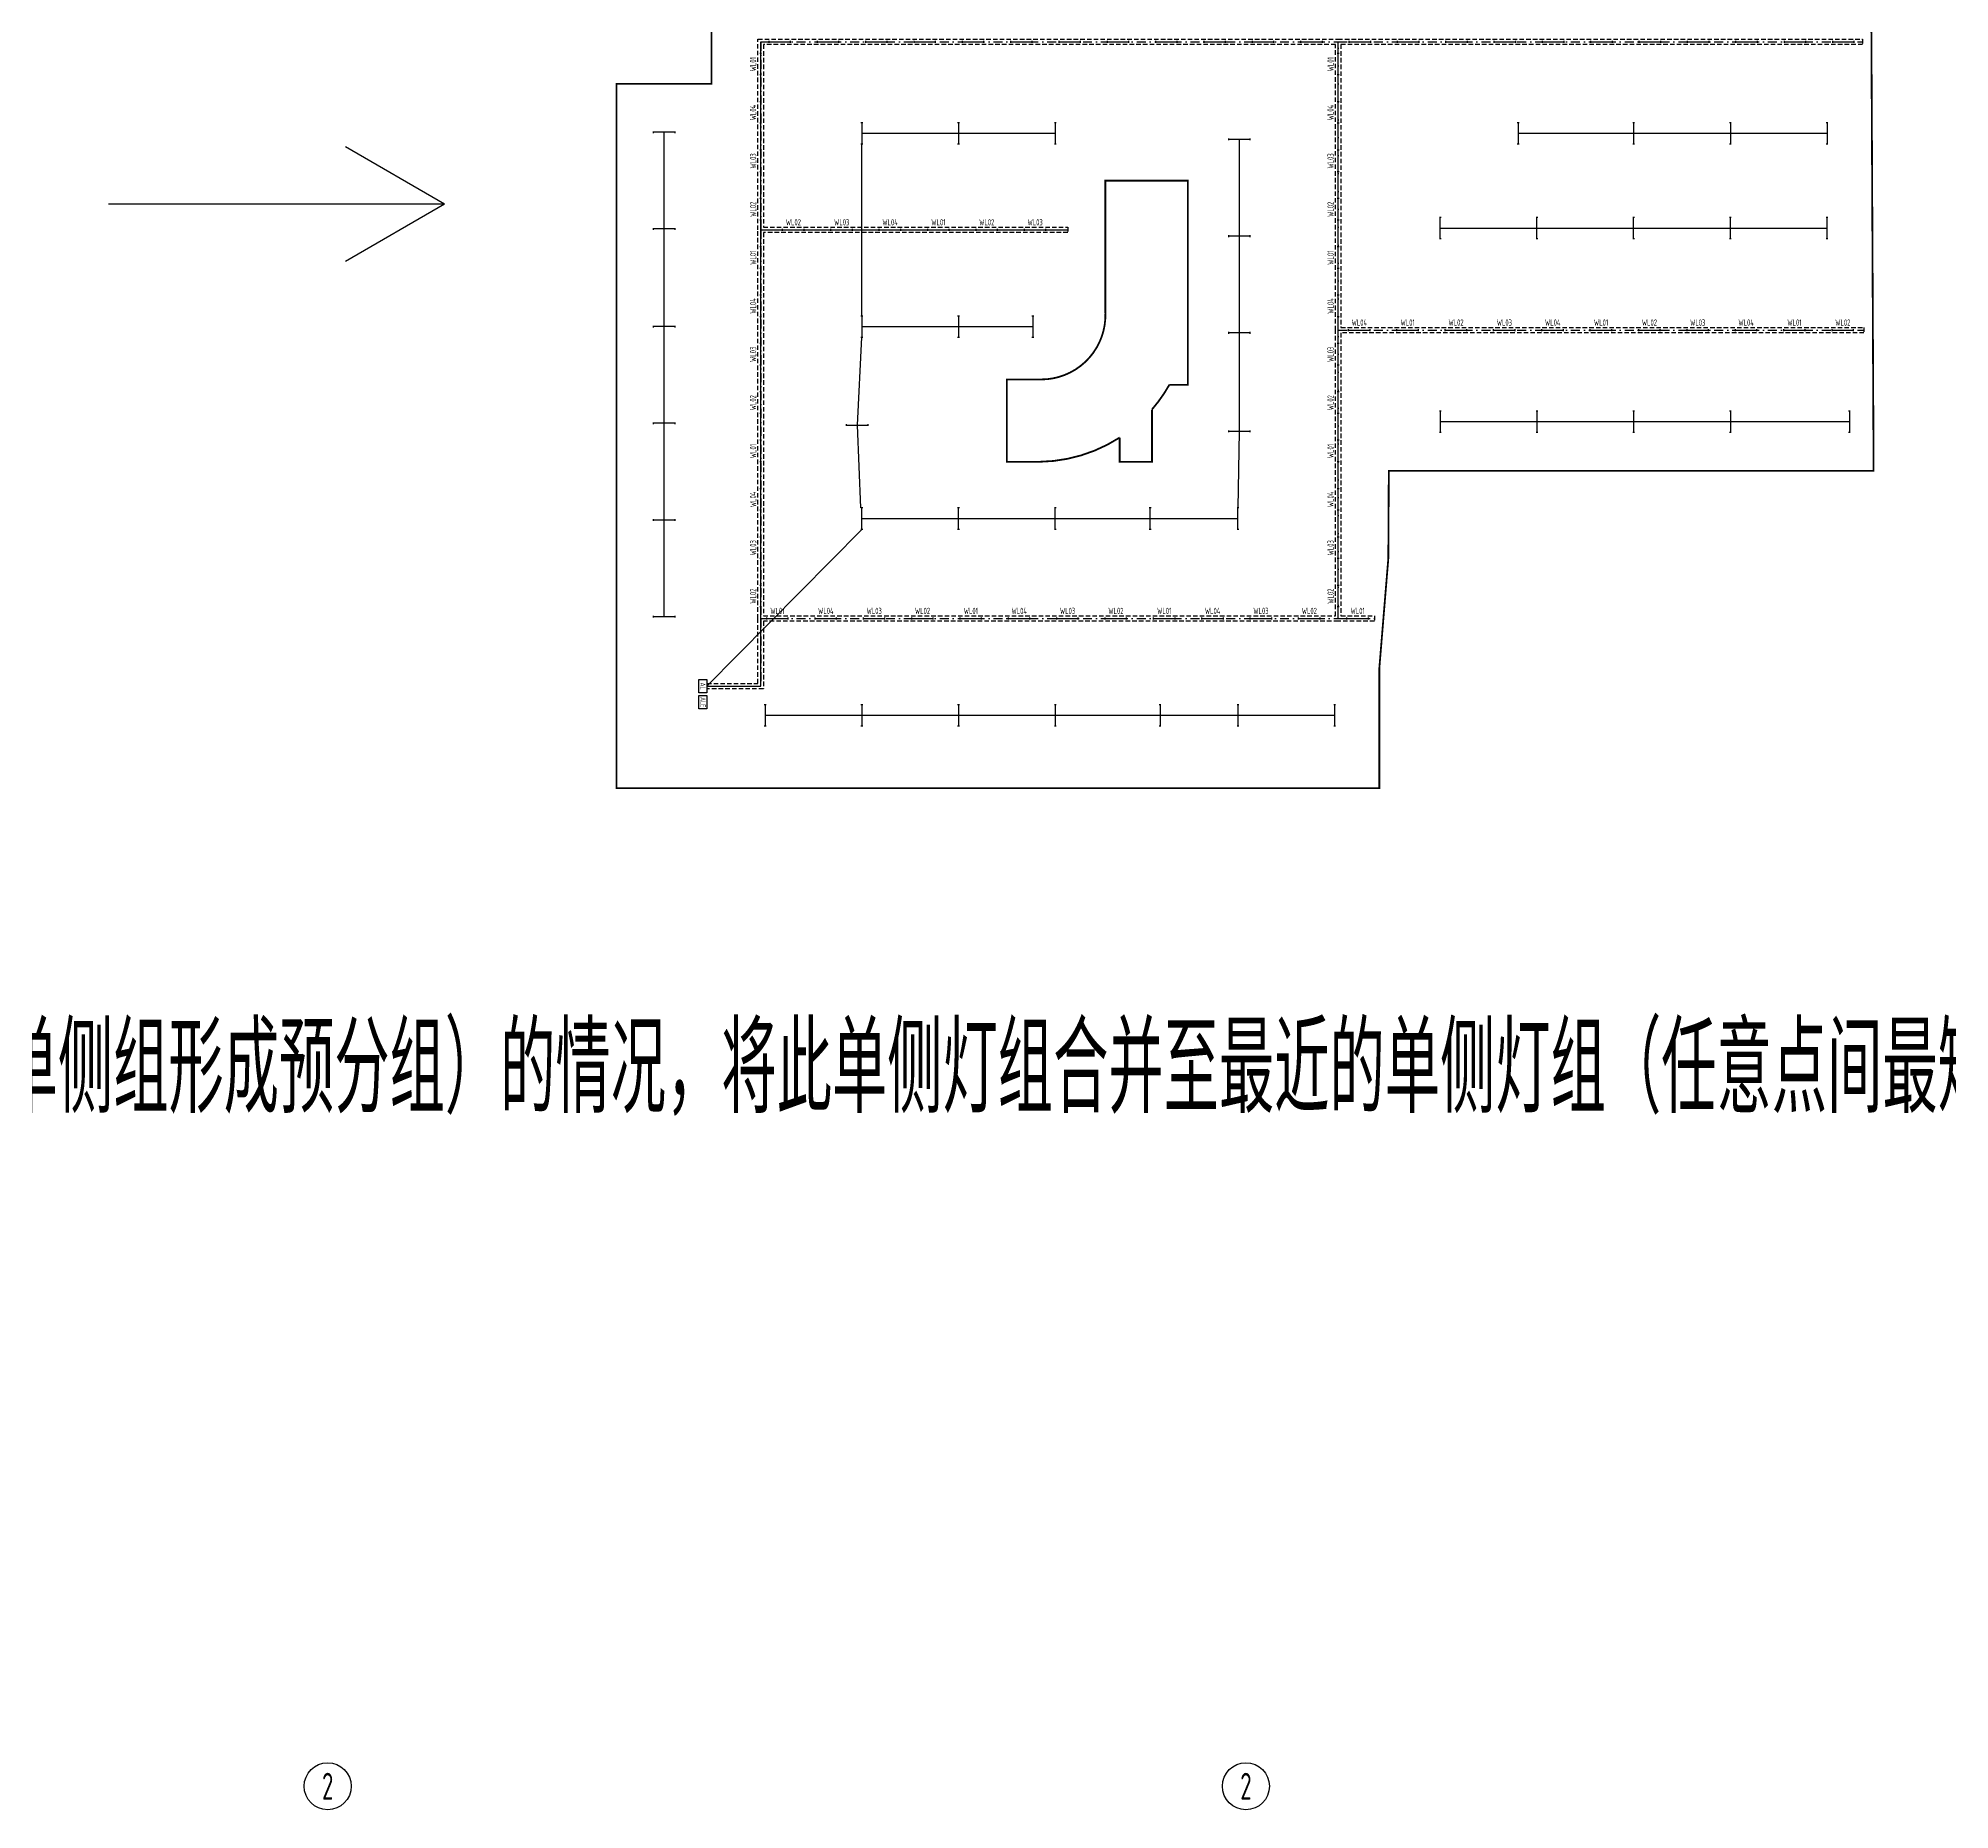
# Model space of a CAD drawing. Header units: millimetres. Extents: x -691095 to 2797013, y -349436 to 2050109.
# Drawn here: x 1241813 to 1348561, y 1518318 to 1617230 of the extents above; entities that cross this region are included whole.
import ezdxf
from ezdxf.enums import TextEntityAlignment as Align

# ---------------------------------------------------------------- set-up
doc = ezdxf.new("R2010")
doc.units = ezdxf.units.MM
doc.header["$LTSCALE"] = 1000
doc.linetypes.add('DASHDOT', pattern=[1, 0.5, -0.25, 0, -0.25])
doc.linetypes.add('HIDDEN', pattern=[0.375, 0.25, -0.125])
for name, color, linetype, plot in [('E-LANE-CENTER', 6, 'Continuous', False), ('E-LITE-CENTER', 5, 'DASHDOT', False), ('E-LITE-CENTER-JOIN', 1, 'Continuous', False), ('注释', 3, 'Continuous', False)]:
    doc.layers.add(name, color=color, linetype=linetype, plot=plot)
for name, color, linetype in [('E-LITE-LITE', 3, 'Continuous'), ('E-LITE-WIRE', 4, 'Continuous'), ('E-POWR-EQPM', 3, 'Continuous'), ('E-UNIV-EL', 140, 'Continuous'), ('E-UNIV-EL2', 40, 'HIDDEN'), ('E-UNIV-NOTE', 6, 'Continuous'), ('防火分区', 2, 'Continuous')]:
    doc.layers.add(name, color=color, linetype=linetype)
doc.styles.add('TH-STYLE3', font='tssdeng.shx', dxfattribs={"width": 0.65, "bigfont": 'tssdchn.shx'})

# ---------------------------------------------------------------- blocks, each defined once
blk = doc.blocks.new('E-BDB001')
blk.add_lwpolyline([(-2.5, -1.5), (-2.5, 1.5), (2.5, 1.5), (2.5, -1.5)], close=True)
at = {"layer": 'E-UNIV-EL', "style": 'TH-STYLE3', "width": 0.7}
blk.add_attdef('BOX', text='', height=2, dxfattribs=at).set_placement((0, 0), align=Align.MIDDLE)
blk = doc.blocks.new('E-BDB003')
blk.add_lwpolyline([(-2.5, -1.5), (-2.5, 1.5), (2.5, 1.5), (2.5, -1.5)], close=True)
at = {"layer": 'E-UNIV-EL', "style": 'TH-STYLE3', "width": 0.7}
blk.add_attdef('BOX', text='', height=2, dxfattribs=at).set_placement((0, 0), align=Align.MIDDLE)
blk = doc.blocks.new('E-BL001-1')
for p, q in [((-6, -0.5), (-6, 0.5)), ((-6, 0), (6, 0)), ((6, -0.5), (6, 0.5))]:
    blk.add_line(p, q)

msp = doc.modelspace()

# ---------------------------------------------------------------- linework, layer by layer
at = {"layer": 'E-LANE-CENTER'}
for p, q in [((1282157.308, 1584829.81282), (1282157.308, 1617029.81282)), ((1314407.308, 1584829.81282), (1314407.308, 1617029.81282)), ((1282157.308, 1606529.81282), (1299307.56904, 1606529.81282))]:
    msp.add_line(p, q, dxfattribs=at)
at = {"layer": 'E-LITE-CENTER'}
for p, q in [((1282157.308, 1617029.81282), (1282157.308, 1606529.81282)), ((1282157.308, 1617029.81282), (1314407.308, 1617029.81282)), ((1282157.308, 1617029.81282), (1282157.308, 1606529.81282)), ((1282157.308, 1617029.81282), (1314407.308, 1617029.81282)), ((1282157.308, 1617029.81282), (1282157.308, 1606529.81282)), ((1282157.308, 1617029.81282), (1314407.308, 1617029.81282)), ((1282157.308, 1617029.81282), (1282157.308, 1606529.81282)), ((1282157.308, 1617029.81282), (1314407.308, 1617029.81282)), ((1282157.308, 1617029.81282), (1282157.308, 1606529.81282)), ((1282157.308, 1617029.81282), (1314407.308, 1617029.81282)), ((1314407.308, 1600929.81282), (1314407.308, 1617029.81282)), ((1314407.308, 1617029.81282), (1343687.75431, 1617029.81282)), ((1314407.308, 1600929.81282), (1314407.308, 1617029.81282)), ((1314407.308, 1617029.81282), (1343687.75431, 1617029.81282)), ((1314407.308, 1600929.81282), (1314407.308, 1617029.81282)), ((1314407.308, 1617029.81282), (1343687.75431, 1617029.81282)), ((1314407.308, 1600929.81282), (1314407.308, 1617029.81282)), ((1314407.308, 1617029.81282), (1343687.75431, 1617029.81282)), ((1314407.308, 1600929.81282), (1314407.308, 1617029.81282)), ((1314407.308, 1617029.81282), (1343687.75431, 1617029.81282)), ((1282157.308, 1606529.81282), (1282157.308, 1584829.81282)), ((1282157.308, 1606529.81282), (1299308.56904, 1606529.81282)), ((1282157.308, 1606529.81282), (1282157.308, 1584829.81282)), ((1282157.308, 1606529.81282), (1299308.56904, 1606529.81282)), ((1282157.308, 1606529.81282), (1282157.308, 1584829.81282)), ((1282157.308, 1606529.81282), (1299308.56904, 1606529.81282)), ((1282157.308, 1606529.81282), (1282157.308, 1584829.81282)), ((1282157.308, 1606529.81282), (1299308.56904, 1606529.81282)), ((1282157.308, 1606529.81282), (1282157.308, 1584829.81282)), ((1282157.308, 1606529.81282), (1299308.56904, 1606529.81282)), ((1314407.308, 1584829.81282), (1314407.308, 1600929.81282)), ((1314407.308, 1600929.81282), (1343768.79458, 1600929.81282)), ((1314407.308, 1584829.81282), (1314407.308, 1600929.81282)), ((1314407.308, 1600929.81282), (1343768.79458, 1600929.81282)), ((1314407.308, 1584829.81282), (1314407.308, 1600929.81282)), ((1314407.308, 1600929.81282), (1343768.79458, 1600929.81282)), ((1314407.308, 1584829.81282), (1314407.308, 1600929.81282)), ((1314407.308, 1600929.81282), (1343768.79458, 1600929.81282)), ((1314407.308, 1584829.81282), (1314407.308, 1600929.81282)), ((1314407.308, 1600929.81282), (1343768.79458, 1600929.81282)), ((1282157.308, 1584829.81282), (1314407.308, 1584829.81282)), ((1282157.308, 1584829.81282), (1282157.308, 1581057.31896)), ((1282157.308, 1584829.81282), (1314407.308, 1584829.81282)), ((1282157.308, 1584829.81282), (1282157.308, 1581057.31896)), ((1282157.308, 1584829.81282), (1314407.308, 1584829.81282)), ((1282157.308, 1584829.81282), (1282157.308, 1581057.31896)), ((1282157.308, 1584829.81282), (1314407.308, 1584829.81282)), ((1282157.308, 1584829.81282), (1282157.308, 1581057.31896)), ((1282157.308, 1584829.81282), (1314407.308, 1584829.81282)), ((1282157.308, 1584829.81282), (1282157.308, 1581057.31896)), ((1314407.308, 1584829.81282), (1316433.71784, 1584829.81282)), ((1314407.308, 1584829.81282), (1316433.71784, 1584829.81282)), ((1314407.308, 1584829.81282), (1316433.71784, 1584829.81282)), ((1314407.308, 1584829.81282), (1316433.71784, 1584829.81282)), ((1314407.308, 1584829.81282), (1316433.71784, 1584829.81282)), ((1279157.308, 1581057.31896), (1282157.308, 1581057.31896)), ((1279157.308, 1581057.31896), (1282157.308, 1581057.31896)), ((1279157.308, 1581057.31896), (1282157.308, 1581057.31896)), ((1279157.308, 1581057.31896), (1282157.308, 1581057.31896)), ((1279157.308, 1581057.31896), (1282157.308, 1581057.31896))]:
    msp.add_line(p, q, dxfattribs=at)
at = {"layer": 'E-LITE-CENTER-JOIN'}
msp.add_lwpolyline([(1279157.308, 1581057.31896), (1282157.308, 1581057.31896), (1282157.308, 1584829.81282)], dxfattribs=at)
at = {"layer": 'E-LITE-WIRE'}
for p, q in [((1276757.30801, 1611977.94544, 0.00407), (1276757.30801, 1584927.94543)), ((1287807.30802, 1611927.94544, 0.00407), (1298607.30802, 1611928.19544)), ((1324457.30801, 1611927.69544), (1341707.30801, 1611927.69544)), ((1308882.55802, 1611577.94544), (1308882.55802, 1595277.94543)), ((1320107.30802, 1606627.69544), (1341707.30801, 1606627.69544, 0.00407)), ((1287807.30802, 1601127.94544, 0.00407), (1297357.30802, 1601128.19544)), ((1320107.30802, 1595827.69544), (1342957.30802, 1595827.69544)), ((1308807.30802, 1590403.19544), (1287807.30802, 1590403.19544, 0.00407)), ((1282407.30802, 1579427.69544), (1314207.30801, 1579427.69544, 0.00407))]:
    msp.add_line(p, q, dxfattribs=at)
at = {"layer": 'E-UNIV-EL2'}
for p, q in [((1282007.308, 1606529.81282), (1282007.308, 1617179.81282)), ((1282007.308, 1617179.81282), (1314407.308, 1617179.81282)), ((1282007.308, 1606529.81282), (1282007.308, 1617179.81282)), ((1282007.308, 1617179.81282), (1314407.308, 1617179.81282)), ((1282007.308, 1606529.81282), (1282007.308, 1617179.81282)), ((1282007.308, 1617179.81282), (1314407.308, 1617179.81282)), ((1282007.308, 1606529.81282), (1282007.308, 1617179.81282)), ((1282007.308, 1617179.81282), (1314407.308, 1617179.81282)), ((1282007.308, 1606529.81282), (1282007.308, 1617179.81282)), ((1282007.308, 1617179.81282), (1314407.308, 1617179.81282)), ((1282307.308, 1616879.81282), (1282307.308, 1606679.81282)), ((1314257.308, 1616879.81282), (1282307.308, 1616879.81282)), ((1282307.308, 1616879.81282), (1282307.308, 1606679.81282)), ((1314257.308, 1616879.81282), (1282307.308, 1616879.81282)), ((1282307.308, 1616879.81282), (1282307.308, 1606679.81282)), ((1314257.308, 1616879.81282), (1282307.308, 1616879.81282)), ((1282307.308, 1616879.81282), (1282307.308, 1606679.81282)), ((1314257.308, 1616879.81282), (1282307.308, 1616879.81282)), ((1282307.308, 1616879.81282), (1282307.308, 1606679.81282)), ((1314257.308, 1616879.81282), (1282307.308, 1616879.81282)), ((1314257.308, 1600929.81282), (1314257.308, 1616879.81282)), ((1314257.308, 1600929.81282), (1314257.308, 1616879.81282)), ((1314257.308, 1600929.81282), (1314257.308, 1616879.81282)), ((1314257.308, 1600929.81282), (1314257.308, 1616879.81282)), ((1314257.308, 1600929.81282), (1314257.308, 1616879.81282)), ((1314407.308, 1617179.81282), (1343687.75431, 1617179.81282)), ((1314407.308, 1617179.81282), (1343687.75431, 1617179.81282)), ((1314407.308, 1617179.81282), (1343687.75431, 1617179.81282)), ((1314407.308, 1617179.81282), (1343687.75431, 1617179.81282)), ((1314407.308, 1617179.81282), (1343687.75431, 1617179.81282)), ((1314557.308, 1616879.81282), (1314557.308, 1601079.81282)), ((1343687.75431, 1616879.81282), (1314557.308, 1616879.81282)), ((1314557.308, 1616879.81282), (1314557.308, 1601079.81282)), ((1343687.75431, 1616879.81282), (1314557.308, 1616879.81282)), ((1314557.308, 1616879.81282), (1314557.308, 1601079.81282)), ((1343687.75431, 1616879.81282), (1314557.308, 1616879.81282)), ((1314557.308, 1616879.81282), (1314557.308, 1601079.81282)), ((1343687.75431, 1616879.81282), (1314557.308, 1616879.81282)), ((1314557.308, 1616879.81282), (1314557.308, 1601079.81282)), ((1343687.75431, 1616879.81282), (1314557.308, 1616879.81282)), ((1343687.75431, 1617179.81282), (1343687.75431, 1616879.81282)), ((1343687.75431, 1617179.81282), (1343687.75431, 1616879.81282)), ((1343687.75431, 1617179.81282), (1343687.75431, 1616879.81282)), ((1343687.75431, 1617179.81282), (1343687.75431, 1616879.81282)), ((1343687.75431, 1617179.81282), (1343687.75431, 1616879.81282)), ((1282307.308, 1606679.81282), (1299308.56904, 1606679.81282)), ((1282307.308, 1606679.81282), (1299308.56904, 1606679.81282)), ((1282307.308, 1606679.81282), (1299308.56904, 1606679.81282)), ((1282307.308, 1606679.81282), (1299308.56904, 1606679.81282)), ((1282307.308, 1606679.81282), (1299308.56904, 1606679.81282)), ((1299308.56904, 1606679.81282), (1299308.56904, 1606379.81282)), ((1299308.56904, 1606679.81282), (1299308.56904, 1606379.81282)), ((1299308.56904, 1606679.81282), (1299308.56904, 1606379.81282)), ((1299308.56904, 1606679.81282), (1299308.56904, 1606379.81282)), ((1299308.56904, 1606679.81282), (1299308.56904, 1606379.81282)), ((1282007.308, 1584829.81282), (1282007.308, 1606529.81282)), ((1282007.308, 1584829.81282), (1282007.308, 1606529.81282)), ((1282007.308, 1584829.81282), (1282007.308, 1606529.81282)), ((1282007.308, 1584829.81282), (1282007.308, 1606529.81282)), ((1282007.308, 1584829.81282), (1282007.308, 1606529.81282)), ((1282307.308, 1606379.81282), (1282307.308, 1584979.81282)), ((1299308.56904, 1606379.81282), (1282307.308, 1606379.81282)), ((1282307.308, 1606379.81282), (1282307.308, 1584979.81282)), ((1299308.56904, 1606379.81282), (1282307.308, 1606379.81282)), ((1282307.308, 1606379.81282), (1282307.308, 1584979.81282)), ((1299308.56904, 1606379.81282), (1282307.308, 1606379.81282)), ((1282307.308, 1606379.81282), (1282307.308, 1584979.81282)), ((1299308.56904, 1606379.81282), (1282307.308, 1606379.81282)), ((1282307.308, 1606379.81282), (1282307.308, 1584979.81282)), ((1299308.56904, 1606379.81282), (1282307.308, 1606379.81282)), ((1314257.308, 1584979.81282), (1314257.308, 1600929.81282)), ((1314257.308, 1584979.81282), (1314257.308, 1600929.81282)), ((1314257.308, 1584979.81282), (1314257.308, 1600929.81282)), ((1314257.308, 1584979.81282), (1314257.308, 1600929.81282)), ((1314257.308, 1584979.81282), (1314257.308, 1600929.81282)), ((1314557.308, 1601079.81282), (1343768.79458, 1601079.81282)), ((1314557.308, 1601079.81282), (1343768.79458, 1601079.81282)), ((1314557.308, 1601079.81282), (1343768.79458, 1601079.81282)), ((1314557.308, 1601079.81282), (1343768.79458, 1601079.81282)), ((1314557.308, 1601079.81282), (1343768.79458, 1601079.81282)), ((1314557.308, 1600779.81282), (1314557.308, 1584979.81282)), ((1343768.79458, 1600779.81282), (1314557.308, 1600779.81282)), ((1314557.308, 1600779.81282), (1314557.308, 1584979.81282)), ((1343768.79458, 1600779.81282), (1314557.308, 1600779.81282)), ((1314557.308, 1600779.81282), (1314557.308, 1584979.81282)), ((1343768.79458, 1600779.81282), (1314557.308, 1600779.81282)), ((1314557.308, 1600779.81282), (1314557.308, 1584979.81282)), ((1343768.79458, 1600779.81282), (1314557.308, 1600779.81282)), ((1314557.308, 1600779.81282), (1314557.308, 1584979.81282)), ((1343768.79458, 1600779.81282), (1314557.308, 1600779.81282)), ((1343768.79458, 1601079.81282), (1343768.79458, 1600779.81282)), ((1343768.79458, 1601079.81282), (1343768.79458, 1600779.81282)), ((1343768.79458, 1601079.81282), (1343768.79458, 1600779.81282)), ((1343768.79458, 1601079.81282), (1343768.79458, 1600779.81282)), ((1343768.79458, 1601079.81282), (1343768.79458, 1600779.81282)), ((1282007.308, 1581207.31896), (1282007.308, 1584829.81282)), ((1282007.308, 1581207.31896), (1282007.308, 1584829.81282)), ((1282007.308, 1581207.31896), (1282007.308, 1584829.81282)), ((1282007.308, 1581207.31896), (1282007.308, 1584829.81282)), ((1282007.308, 1581207.31896), (1282007.308, 1584829.81282)), ((1282307.308, 1584979.81282), (1314257.308, 1584979.81282)), ((1282307.308, 1584979.81282), (1314257.308, 1584979.81282)), ((1282307.308, 1584979.81282), (1314257.308, 1584979.81282)), ((1282307.308, 1584979.81282), (1314257.308, 1584979.81282)), ((1282307.308, 1584979.81282), (1314257.308, 1584979.81282)), ((1314407.308, 1584679.81282), (1282307.308, 1584679.81282)), ((1282307.308, 1584679.81282), (1282307.308, 1580907.31896)), ((1314407.308, 1584679.81282), (1282307.308, 1584679.81282)), ((1282307.308, 1584679.81282), (1282307.308, 1580907.31896)), ((1314407.308, 1584679.81282), (1282307.308, 1584679.81282)), ((1282307.308, 1584679.81282), (1282307.308, 1580907.31896)), ((1314407.308, 1584679.81282), (1282307.308, 1584679.81282)), ((1282307.308, 1584679.81282), (1282307.308, 1580907.31896)), ((1314407.308, 1584679.81282), (1282307.308, 1584679.81282)), ((1282307.308, 1584679.81282), (1282307.308, 1580907.31896)), ((1316433.71784, 1584679.81282), (1314407.308, 1584679.81282)), ((1316433.71784, 1584679.81282), (1314407.308, 1584679.81282)), ((1316433.71784, 1584679.81282), (1314407.308, 1584679.81282)), ((1316433.71784, 1584679.81282), (1314407.308, 1584679.81282)), ((1316433.71784, 1584679.81282), (1314407.308, 1584679.81282)), ((1314557.308, 1584979.81282), (1316433.71784, 1584979.81282)), ((1314557.308, 1584979.81282), (1316433.71784, 1584979.81282)), ((1314557.308, 1584979.81282), (1316433.71784, 1584979.81282)), ((1314557.308, 1584979.81282), (1316433.71784, 1584979.81282)), ((1314557.308, 1584979.81282), (1316433.71784, 1584979.81282)), ((1316433.71784, 1584979.81282), (1316433.71784, 1584679.81282)), ((1316433.71784, 1584979.81282), (1316433.71784, 1584679.81282)), ((1316433.71784, 1584979.81282), (1316433.71784, 1584679.81282)), ((1316433.71784, 1584979.81282), (1316433.71784, 1584679.81282)), ((1316433.71784, 1584979.81282), (1316433.71784, 1584679.81282)), ((1279157.308, 1581207.31896), (1282007.308, 1581207.31896)), ((1279157.308, 1581207.31896), (1279157.308, 1580907.31896)), ((1279157.308, 1581207.31896), (1282007.308, 1581207.31896)), ((1279157.308, 1581207.31896), (1279157.308, 1580907.31896)), ((1279157.308, 1581207.31896), (1282007.308, 1581207.31896)), ((1279157.308, 1581207.31896), (1279157.308, 1580907.31896)), ((1279157.308, 1581207.31896), (1282007.308, 1581207.31896)), ((1279157.308, 1581207.31896), (1279157.308, 1580907.31896)), ((1279157.308, 1581207.31896), (1282007.308, 1581207.31896)), ((1279157.308, 1581207.31896), (1279157.308, 1580907.31896)), ((1282307.308, 1580907.31896), (1279157.308, 1580907.31896)), ((1282307.308, 1580907.31896), (1279157.308, 1580907.31896)), ((1282307.308, 1580907.31896), (1279157.308, 1580907.31896)), ((1282307.308, 1580907.31896), (1279157.308, 1580907.31896)), ((1282307.308, 1580907.31896), (1279157.308, 1580907.31896))]:
    msp.add_line(p, q, dxfattribs=at)
at = {"layer": '注释', "color": 1}
for p in [(1258972.66018, 1611178.71308), (1245732.86404, 1607979.81282), (1258972.66018, 1604780.91256)]:
    msp.add_line(p, (1264501.36539, 1607979.81282), dxfattribs=at)
at = {"layer": '注释', "color": 15}
for p, q in [((1287807.19182, 1601730.02455), (1287807.19183, 1611330.02455)), ((1287557.19182, 1595629.77454), (1287807.19182, 1600530.02455)), ((1287757.19183, 1591005.02455), (1287557.19182, 1595629.77454)), ((1308882.55802, 1595277.94543), (1308807.19183, 1591005.02455)), ((1279157.308, 1581057.31896), (1287807.19183, 1589805.02455))]:
    msp.add_line(p, q, dxfattribs=at)
at = {"layer": '注释'}
for centre in [(1257977.24172, 1519631.56028), (1309254.9299, 1519631.56028)]:
    msp.add_circle(centre, 1313.96563, dxfattribs=at)
at = {"layer": '防火分区', "const_width": 100}
msp.add_lwpolyline([(1344157.308, 1622879.81282), (1344307.308, 1593079.81282), (1317234.49298, 1593079.81282), (1317207.308, 1588179.81282), (1316707.308, 1582079.81282), (1316707.308, 1575359.81282), (1314257.34959, 1575359.81282), (1311357.22966, 1575359.62879), (1306307.3344, 1575357.50444), (1295057.34959, 1575357.50033), (1295057.26885, 1575359.81282), (1293057.26885, 1575359.81282), (1293057.37263, 1575357.50444), (1281807.23267, 1575357.50444), (1276757.23241, 1575357.50442), (1274107.308, 1575357.50444), (1274107.30801, 1614679.81282), (1279407.30817, 1614679.81282), (1279407.3079, 1623791.93296)], dxfattribs=at)
msp.add_lwpolyline([(1302207.308, 1594935.51601, -0.1416672909), (1297707.308, 1593579.8315), (1295907.308, 1593579.81282), (1295907.308, 1598179.81303), (1297815.68948, 1598178.17812, 0.4235848122), (1301407.29741, 1601879.83415), (1301407.29468, 1609279.81282), (1306007.32129, 1609279.83179), (1306007.2845, 1597879.81282), (1304979.85913, 1597879.81282, -0.0500106344), (1304007.308, 1596499.94191), (1304007.308, 1593579.81282), (1302207.308, 1593579.7935)], format="xyb", close=True, dxfattribs=at)

# ---------------------------------------------------------------- block references
at = {"layer": 'E-LITE-LITE', "xscale": 100, "yscale": 100, "zscale": 100}
for p, rotation in [((1282157.308, 1615779.81282), 90), ((1282157.308, 1615779.81282), 90), ((1282157.308, 1615779.81282), 90), ((1282157.308, 1615779.81282), 90), ((1282157.308, 1615779.81282), 90), ((1314407.308, 1615779.81282), 90), ((1314407.308, 1615779.81282), 90), ((1314407.308, 1615779.81282), 90), ((1314407.308, 1615779.81282), 90), ((1314407.308, 1615779.81282), 90), ((1282157.308, 1613079.81282), 90), ((1282157.308, 1613079.81282), 90), ((1282157.308, 1613079.81282), 90), ((1282157.308, 1613079.81282), 90), ((1282157.308, 1613079.81282), 90), ((1314407.308, 1613079.81282), 90), ((1314407.308, 1613079.81282), 90), ((1314407.308, 1613079.81282), 90), ((1314407.308, 1613079.81282), 90), ((1314407.308, 1613079.81282), 90), ((1276756.94183, 1611979.77455), 180), ((1287807.19183, 1611930.02455), 270), ((1293207.19182, 1611930.02455), 270), ((1298607.19183, 1611930.02455), 270), ((1324457.19182, 1611929.52455), 270), ((1330907.19184, 1611929.52455), 270), ((1336307.19184, 1611929.52455), 270), ((1341707.19182, 1611929.52455), 270), ((1282157.308, 1610379.81282), 90), ((1282157.308, 1610379.81282), 90), ((1282157.308, 1610379.81282), 90), ((1282157.308, 1610379.81282), 90), ((1282157.308, 1610379.81282), 90), ((1308882.44183, 1611579.77455), 180), ((1314407.308, 1610379.81282), 90), ((1314407.308, 1610379.81282), 90), ((1314407.308, 1610379.81282), 90), ((1314407.308, 1610379.81282), 90), ((1314407.308, 1610379.81282), 90), ((1282157.308, 1607679.81282), 90), ((1282157.308, 1607679.81282), 90), ((1282157.308, 1607679.81282), 90), ((1282157.308, 1607679.81282), 90), ((1282157.308, 1607679.81282), 90), ((1314407.308, 1607679.81282), 90), ((1314407.308, 1607679.81282), 90), ((1314407.308, 1607679.81282), 90), ((1314407.308, 1607679.81282), 90), ((1314407.308, 1607679.81282), 90), ((1276756.94183, 1606579.77454), 180), ((1320107.19183, 1606629.52455), 90), ((1325507.19182, 1606629.52455), 90), ((1330907.19182, 1606629.52455), 90), ((1336307.19183, 1606629.52455), 90), ((1341707.19182, 1606629.52455), 90), ((1282157.308, 1604979.81282), 90), ((1282157.308, 1604979.81282), 90), ((1282157.308, 1604979.81282), 90), ((1282157.308, 1604979.81282), 90), ((1282157.308, 1604979.81282), 90), ((1308882.44183, 1606179.77454), 180), ((1314407.308, 1604979.81282), 90), ((1314407.308, 1604979.81282), 90), ((1314407.308, 1604979.81282), 90), ((1314407.308, 1604979.81282), 90), ((1314407.308, 1604979.81282), 90), ((1282157.308, 1602279.81282), 90), ((1282157.308, 1602279.81282), 90), ((1282157.308, 1602279.81282), 90), ((1282157.308, 1602279.81282), 90), ((1282157.308, 1602279.81282), 90), ((1314407.308, 1602279.81282), 90), ((1314407.308, 1602279.81282), 90), ((1314407.308, 1602279.81282), 90), ((1314407.308, 1602279.81282), 90), ((1314407.308, 1602279.81282), 90), ((1287807.19182, 1601130.02455), 270), ((1293207.19183, 1601130.02455), 270), ((1297357.19183, 1601130.02455), 270), ((1276756.94183, 1601129.77455), 180), ((1282157.308, 1599579.81282), 90), ((1282157.308, 1599579.81282), 90), ((1282157.308, 1599579.81282), 90), ((1282157.308, 1599579.81282), 90), ((1282157.308, 1599579.81282), 90), ((1308882.44183, 1600779.77454), 180), ((1314407.308, 1599579.81282), 90), ((1314407.308, 1599579.81282), 90), ((1314407.308, 1599579.81282), 90), ((1314407.308, 1599579.81282), 90), ((1314407.308, 1599579.81282), 90), ((1282157.308, 1596879.81282), 90), ((1282157.308, 1596879.81282), 90), ((1282157.308, 1596879.81282), 90), ((1282157.308, 1596879.81282), 90), ((1282157.308, 1596879.81282), 90), ((1314407.308, 1596879.81282), 90), ((1314407.308, 1596879.81282), 90), ((1314407.308, 1596879.81282), 90), ((1314407.308, 1596879.81282), 90), ((1314407.308, 1596879.81282), 90), ((1320107.19183, 1595829.52455), 270), ((1325507.19182, 1595829.52455), 270), ((1330907.19182, 1595829.52455), 270), ((1336307.19182, 1595829.52455), 270), ((1342957.19183, 1595829.52455), 270), ((1276756.94183, 1595729.77455), 180), ((1308882.44183, 1595279.77454), 180), ((1282157.308, 1594179.81282), 90), ((1282157.308, 1594179.81282), 90), ((1282157.308, 1594179.81282), 90), ((1282157.308, 1594179.81282), 90), ((1282157.308, 1594179.81282), 90), ((1314407.308, 1594179.81282), 90), ((1314407.308, 1594179.81282), 90), ((1314407.308, 1594179.81282), 90), ((1314407.308, 1594179.81282), 90), ((1314407.308, 1594179.81282), 90), ((1282157.308, 1591479.81282), 90), ((1282157.308, 1591479.81282), 90), ((1282157.308, 1591479.81282), 90), ((1282157.308, 1591479.81282), 90), ((1282157.308, 1591479.81282), 90), ((1314407.308, 1591479.81282), 90), ((1314407.308, 1591479.81282), 90), ((1314407.308, 1591479.81282), 90), ((1314407.308, 1591479.81282), 90), ((1314407.308, 1591479.81282), 90), ((1287807.19183, 1590405.02455), 90), ((1293207.19184, 1590405.02455), 90), ((1298607.19183, 1590405.02455), 90), ((1303907.19183, 1590405.02455), 90), ((1308807.19183, 1590405.02455), 90), ((1276756.94183, 1590329.77455), 180), ((1282157.308, 1588779.81282), 90), ((1282157.308, 1588779.81282), 90), ((1282157.308, 1588779.81282), 90), ((1282157.308, 1588779.81282), 90), ((1282157.308, 1588779.81282), 90), ((1314407.308, 1588779.81282), 90), ((1314407.308, 1588779.81282), 90), ((1314407.308, 1588779.81282), 90), ((1314407.308, 1588779.81282), 90), ((1314407.308, 1588779.81282), 90), ((1282157.308, 1586079.81282), 90), ((1282157.308, 1586079.81282), 90), ((1282157.308, 1586079.81282), 90), ((1282157.308, 1586079.81282), 90), ((1282157.308, 1586079.81282), 90), ((1314407.308, 1586079.81282), 90), ((1314407.308, 1586079.81282), 90), ((1314407.308, 1586079.81282), 90), ((1314407.308, 1586079.81282), 90), ((1314407.308, 1586079.81282), 90), ((1276756.94183, 1584929.77454), 180), ((1282407.19183, 1579429.52455), 270), ((1287807.19183, 1579429.52455), 270), ((1293207.19183, 1579429.52455), 270), ((1298607.19182, 1579429.52455), 270), ((1304457.19183, 1579429.52455), 270), ((1308807.19182, 1579429.52455), 270), ((1314207.19182, 1579429.52455), 270)]:
    msp.add_blockref('E-BL001-1', p, dxfattribs=dict(at, rotation=rotation))
for p in [(1283222.53116, 1617029.81282), (1283222.53116, 1617029.81282), (1283222.53116, 1617029.81282), (1283222.53116, 1617029.81282), (1283222.53116, 1617029.81282), (1285922.53116, 1617029.81282), (1285922.53116, 1617029.81282), (1285922.53116, 1617029.81282), (1285922.53116, 1617029.81282), (1285922.53116, 1617029.81282), (1288622.53116, 1617029.81282), (1288622.53116, 1617029.81282), (1288622.53116, 1617029.81282), (1288622.53116, 1617029.81282), (1288622.53116, 1617029.81282), (1291322.53116, 1617029.81282), (1291322.53116, 1617029.81282), (1291322.53116, 1617029.81282), (1291322.53116, 1617029.81282), (1291322.53116, 1617029.81282), (1294022.53116, 1617029.81282), (1294022.53116, 1617029.81282), (1294022.53116, 1617029.81282), (1294022.53116, 1617029.81282), (1294022.53116, 1617029.81282), (1296722.53116, 1617029.81282), (1296722.53116, 1617029.81282), (1296722.53116, 1617029.81282), (1296722.53116, 1617029.81282), (1296722.53116, 1617029.81282), (1299422.53116, 1617029.81282), (1299422.53116, 1617029.81282), (1299422.53116, 1617029.81282), (1299422.53116, 1617029.81282), (1299422.53116, 1617029.81282), (1302122.53116, 1617029.81282), (1302122.53116, 1617029.81282), (1302122.53116, 1617029.81282), (1302122.53116, 1617029.81282), (1302122.53116, 1617029.81282), (1304822.53116, 1617029.81282), (1304822.53116, 1617029.81282), (1304822.53116, 1617029.81282), (1304822.53116, 1617029.81282), (1304822.53116, 1617029.81282), (1307522.53116, 1617029.81282), (1307522.53116, 1617029.81282), (1307522.53116, 1617029.81282), (1307522.53116, 1617029.81282), (1307522.53116, 1617029.81282), (1310222.53116, 1617029.81282), (1310222.53116, 1617029.81282), (1310222.53116, 1617029.81282), (1310222.53116, 1617029.81282), (1310222.53116, 1617029.81282), (1312922.53116, 1617029.81282), (1312922.53116, 1617029.81282), (1312922.53116, 1617029.81282), (1312922.53116, 1617029.81282), (1312922.53116, 1617029.81282), (1315622.53116, 1617029.81282), (1315622.53116, 1617029.81282), (1315622.53116, 1617029.81282), (1315622.53116, 1617029.81282), (1315622.53116, 1617029.81282), (1318322.53116, 1617029.81282), (1318322.53116, 1617029.81282), (1318322.53116, 1617029.81282), (1318322.53116, 1617029.81282), (1318322.53116, 1617029.81282), (1321022.53116, 1617029.81282), (1321022.53116, 1617029.81282), (1321022.53116, 1617029.81282), (1321022.53116, 1617029.81282), (1321022.53116, 1617029.81282), (1323722.53116, 1617029.81282), (1323722.53116, 1617029.81282), (1323722.53116, 1617029.81282), (1323722.53116, 1617029.81282), (1323722.53116, 1617029.81282), (1326422.53116, 1617029.81282), (1326422.53116, 1617029.81282), (1326422.53116, 1617029.81282), (1326422.53116, 1617029.81282), (1326422.53116, 1617029.81282), (1329122.53116, 1617029.81282), (1329122.53116, 1617029.81282), (1329122.53116, 1617029.81282), (1329122.53116, 1617029.81282), (1329122.53116, 1617029.81282), (1331822.53116, 1617029.81282), (1331822.53116, 1617029.81282), (1331822.53116, 1617029.81282), (1331822.53116, 1617029.81282), (1331822.53116, 1617029.81282), (1334522.53116, 1617029.81282), (1334522.53116, 1617029.81282), (1334522.53116, 1617029.81282), (1334522.53116, 1617029.81282), (1334522.53116, 1617029.81282), (1337222.53116, 1617029.81282), (1337222.53116, 1617029.81282), (1337222.53116, 1617029.81282), (1337222.53116, 1617029.81282), (1337222.53116, 1617029.81282), (1339922.53116, 1617029.81282), (1339922.53116, 1617029.81282), (1339922.53116, 1617029.81282), (1339922.53116, 1617029.81282), (1339922.53116, 1617029.81282), (1342622.53116, 1617029.81282), (1342622.53116, 1617029.81282), (1342622.53116, 1617029.81282), (1342622.53116, 1617029.81282), (1342622.53116, 1617029.81282), (1283982.93852, 1606529.81282), (1283982.93852, 1606529.81282), (1283982.93852, 1606529.81282), (1283982.93852, 1606529.81282), (1283982.93852, 1606529.81282), (1286682.93852, 1606529.81282), (1286682.93852, 1606529.81282), (1286682.93852, 1606529.81282), (1286682.93852, 1606529.81282), (1286682.93852, 1606529.81282), (1289382.93852, 1606529.81282), (1289382.93852, 1606529.81282), (1289382.93852, 1606529.81282), (1289382.93852, 1606529.81282), (1289382.93852, 1606529.81282), (1292082.93852, 1606529.81282), (1292082.93852, 1606529.81282), (1292082.93852, 1606529.81282), (1292082.93852, 1606529.81282), (1292082.93852, 1606529.81282), (1294782.93852, 1606529.81282), (1294782.93852, 1606529.81282), (1294782.93852, 1606529.81282), (1294782.93852, 1606529.81282), (1294782.93852, 1606529.81282), (1297482.93852, 1606529.81282), (1297482.93852, 1606529.81282), (1297482.93852, 1606529.81282), (1297482.93852, 1606529.81282), (1297482.93852, 1606529.81282), (1315588.05129, 1600929.81282), (1315588.05129, 1600929.81282), (1315588.05129, 1600929.81282), (1315588.05129, 1600929.81282), (1315588.05129, 1600929.81282), (1318288.05129, 1600929.81282), (1318288.05129, 1600929.81282), (1318288.05129, 1600929.81282), (1318288.05129, 1600929.81282), (1318288.05129, 1600929.81282), (1320988.05129, 1600929.81282), (1320988.05129, 1600929.81282), (1320988.05129, 1600929.81282), (1320988.05129, 1600929.81282), (1320988.05129, 1600929.81282), (1323688.05129, 1600929.81282), (1323688.05129, 1600929.81282), (1323688.05129, 1600929.81282), (1323688.05129, 1600929.81282), (1323688.05129, 1600929.81282), (1326388.05129, 1600929.81282), (1326388.05129, 1600929.81282), (1326388.05129, 1600929.81282), (1326388.05129, 1600929.81282), (1326388.05129, 1600929.81282), (1329088.05129, 1600929.81282), (1329088.05129, 1600929.81282), (1329088.05129, 1600929.81282), (1329088.05129, 1600929.81282), (1329088.05129, 1600929.81282), (1331788.05129, 1600929.81282), (1331788.05129, 1600929.81282), (1331788.05129, 1600929.81282), (1331788.05129, 1600929.81282), (1331788.05129, 1600929.81282), (1334488.05129, 1600929.81282), (1334488.05129, 1600929.81282), (1334488.05129, 1600929.81282), (1334488.05129, 1600929.81282), (1334488.05129, 1600929.81282), (1337188.05129, 1600929.81282), (1337188.05129, 1600929.81282), (1337188.05129, 1600929.81282), (1337188.05129, 1600929.81282), (1337188.05129, 1600929.81282), (1339888.05129, 1600929.81282), (1339888.05129, 1600929.81282), (1339888.05129, 1600929.81282), (1339888.05129, 1600929.81282), (1339888.05129, 1600929.81282), (1342588.05129, 1600929.81282), (1342588.05129, 1600929.81282), (1342588.05129, 1600929.81282), (1342588.05129, 1600929.81282), (1342588.05129, 1600929.81282), (1287557.19182, 1595629.77454), (1283095.51292, 1584829.81282), (1283095.51292, 1584829.81282), (1283095.51292, 1584829.81282), (1283095.51292, 1584829.81282), (1283095.51292, 1584829.81282), (1285795.51292, 1584829.81282), (1285795.51292, 1584829.81282), (1285795.51292, 1584829.81282), (1285795.51292, 1584829.81282), (1285795.51292, 1584829.81282), (1288495.51292, 1584829.81282), (1288495.51292, 1584829.81282), (1288495.51292, 1584829.81282), (1288495.51292, 1584829.81282), (1288495.51292, 1584829.81282), (1291195.51292, 1584829.81282), (1291195.51292, 1584829.81282), (1291195.51292, 1584829.81282), (1291195.51292, 1584829.81282), (1291195.51292, 1584829.81282), (1293895.51292, 1584829.81282), (1293895.51292, 1584829.81282), (1293895.51292, 1584829.81282), (1293895.51292, 1584829.81282), (1293895.51292, 1584829.81282), (1296595.51292, 1584829.81282), (1296595.51292, 1584829.81282), (1296595.51292, 1584829.81282), (1296595.51292, 1584829.81282), (1296595.51292, 1584829.81282), (1299295.51292, 1584829.81282), (1299295.51292, 1584829.81282), (1299295.51292, 1584829.81282), (1299295.51292, 1584829.81282), (1299295.51292, 1584829.81282), (1301995.51292, 1584829.81282), (1301995.51292, 1584829.81282), (1301995.51292, 1584829.81282), (1301995.51292, 1584829.81282), (1301995.51292, 1584829.81282), (1304695.51292, 1584829.81282), (1304695.51292, 1584829.81282), (1304695.51292, 1584829.81282), (1304695.51292, 1584829.81282), (1304695.51292, 1584829.81282), (1307395.51292, 1584829.81282), (1307395.51292, 1584829.81282), (1307395.51292, 1584829.81282), (1307395.51292, 1584829.81282), (1307395.51292, 1584829.81282), (1310095.51292, 1584829.81282), (1310095.51292, 1584829.81282), (1310095.51292, 1584829.81282), (1310095.51292, 1584829.81282), (1310095.51292, 1584829.81282), (1312795.51292, 1584829.81282), (1312795.51292, 1584829.81282), (1312795.51292, 1584829.81282), (1312795.51292, 1584829.81282), (1312795.51292, 1584829.81282), (1315495.51292, 1584829.81282), (1315495.51292, 1584829.81282), (1315495.51292, 1584829.81282), (1315495.51292, 1584829.81282), (1315495.51292, 1584829.81282)]:
    msp.add_blockref('E-BL001-1', p, dxfattribs=at)
at = {"layer": 'E-POWR-EQPM', "xscale": 150, "yscale": 150, "zscale": 150, "rotation": 270}
for name, p, values in [('E-BDB001', (1278932.308, 1581057.31896), {'BOX': 'AL'}), ('E-BDB003', (1278932.308, 1580157.31896), {'BOX': 'ALE'})]:
    msp.add_blockref(name, p, dxfattribs=at).add_auto_attribs(values)

# ---------------------------------------------------------------- texts
at = {"layer": 'E-UNIV-NOTE', "color": 6, "style": 'TH-STYLE3', "width": 0.65}
for s, p in [('WL01', (1281732.308, 1615779.81282)), ('WL01', (1281732.308, 1615779.81282)), ('WL01', (1281732.308, 1615779.81282)), ('WL01', (1281732.308, 1615779.81282)), ('WL01', (1281732.308, 1615779.81282)), ('WL01', (1313982.308, 1615779.81282)), ('WL01', (1313982.308, 1615779.81282)), ('WL01', (1313982.308, 1615779.81282)), ('WL01', (1313982.308, 1615779.81282)), ('WL01', (1313982.308, 1615779.81282)), ('WL04', (1281732.308, 1613079.81282)), ('WL04', (1281732.308, 1613079.81282)), ('WL04', (1281732.308, 1613079.81282)), ('WL04', (1281732.308, 1613079.81282)), ('WL04', (1281732.308, 1613079.81282)), ('WL04', (1313982.308, 1613079.81282)), ('WL04', (1313982.308, 1613079.81282)), ('WL04', (1313982.308, 1613079.81282)), ('WL04', (1313982.308, 1613079.81282)), ('WL04', (1313982.308, 1613079.81282)), ('WL03', (1281732.308, 1610379.81282)), ('WL03', (1281732.308, 1610379.81282)), ('WL03', (1281732.308, 1610379.81282)), ('WL03', (1281732.308, 1610379.81282)), ('WL03', (1281732.308, 1610379.81282)), ('WL03', (1313982.308, 1610379.81282)), ('WL03', (1313982.308, 1610379.81282)), ('WL03', (1313982.308, 1610379.81282)), ('WL03', (1313982.308, 1610379.81282)), ('WL03', (1313982.308, 1610379.81282)), ('WL02', (1281732.308, 1607679.81282)), ('WL02', (1281732.308, 1607679.81282)), ('WL02', (1281732.308, 1607679.81282)), ('WL02', (1281732.308, 1607679.81282)), ('WL02', (1281732.308, 1607679.81282)), ('WL02', (1313982.308, 1607679.81282)), ('WL02', (1313982.308, 1607679.81282)), ('WL02', (1313982.308, 1607679.81282)), ('WL02', (1313982.308, 1607679.81282)), ('WL02', (1313982.308, 1607679.81282)), ('WL01', (1281732.308, 1604979.81282)), ('WL01', (1281732.308, 1604979.81282)), ('WL01', (1281732.308, 1604979.81282)), ('WL01', (1281732.308, 1604979.81282)), ('WL01', (1281732.308, 1604979.81282)), ('WL01', (1313982.308, 1604979.81282)), ('WL01', (1313982.308, 1604979.81282)), ('WL01', (1313982.308, 1604979.81282)), ('WL01', (1313982.308, 1604979.81282)), ('WL01', (1313982.308, 1604979.81282)), ('WL04', (1281732.308, 1602279.81282)), ('WL04', (1281732.308, 1602279.81282)), ('WL04', (1281732.308, 1602279.81282)), ('WL04', (1281732.308, 1602279.81282)), ('WL04', (1281732.308, 1602279.81282)), ('WL04', (1313982.308, 1602279.81282)), ('WL04', (1313982.308, 1602279.81282)), ('WL04', (1313982.308, 1602279.81282)), ('WL04', (1313982.308, 1602279.81282)), ('WL04', (1313982.308, 1602279.81282)), ('WL03', (1281732.308, 1599579.81282)), ('WL03', (1281732.308, 1599579.81282)), ('WL03', (1281732.308, 1599579.81282)), ('WL03', (1281732.308, 1599579.81282)), ('WL03', (1281732.308, 1599579.81282)), ('WL03', (1313982.308, 1599579.81282)), ('WL03', (1313982.308, 1599579.81282)), ('WL03', (1313982.308, 1599579.81282)), ('WL03', (1313982.308, 1599579.81282)), ('WL03', (1313982.308, 1599579.81282)), ('WL02', (1281732.308, 1596879.81282)), ('WL02', (1281732.308, 1596879.81282)), ('WL02', (1281732.308, 1596879.81282)), ('WL02', (1281732.308, 1596879.81282)), ('WL02', (1281732.308, 1596879.81282)), ('WL02', (1313982.308, 1596879.81282)), ('WL02', (1313982.308, 1596879.81282)), ('WL02', (1313982.308, 1596879.81282)), ('WL02', (1313982.308, 1596879.81282)), ('WL02', (1313982.308, 1596879.81282)), ('WL01', (1281732.308, 1594179.81282)), ('WL01', (1281732.308, 1594179.81282)), ('WL01', (1281732.308, 1594179.81282)), ('WL01', (1281732.308, 1594179.81282)), ('WL01', (1281732.308, 1594179.81282)), ('WL01', (1313982.308, 1594179.81282)), ('WL01', (1313982.308, 1594179.81282)), ('WL01', (1313982.308, 1594179.81282)), ('WL01', (1313982.308, 1594179.81282)), ('WL01', (1313982.308, 1594179.81282)), ('WL04', (1281732.308, 1591479.81282)), ('WL04', (1281732.308, 1591479.81282)), ('WL04', (1281732.308, 1591479.81282)), ('WL04', (1281732.308, 1591479.81282)), ('WL04', (1281732.308, 1591479.81282)), ('WL04', (1313982.308, 1591479.81282)), ('WL04', (1313982.308, 1591479.81282)), ('WL04', (1313982.308, 1591479.81282)), ('WL04', (1313982.308, 1591479.81282)), ('WL04', (1313982.308, 1591479.81282)), ('WL03', (1281732.308, 1588779.81282)), ('WL03', (1281732.308, 1588779.81282)), ('WL03', (1281732.308, 1588779.81282)), ('WL03', (1281732.308, 1588779.81282)), ('WL03', (1281732.308, 1588779.81282)), ('WL03', (1313982.308, 1588779.81282)), ('WL03', (1313982.308, 1588779.81282)), ('WL03', (1313982.308, 1588779.81282)), ('WL03', (1313982.308, 1588779.81282)), ('WL03', (1313982.308, 1588779.81282)), ('WL02', (1281732.308, 1586079.81282)), ('WL02', (1281732.308, 1586079.81282)), ('WL02', (1281732.308, 1586079.81282)), ('WL02', (1281732.308, 1586079.81282)), ('WL02', (1281732.308, 1586079.81282)), ('WL02', (1313982.308, 1586079.81282)), ('WL02', (1313982.308, 1586079.81282)), ('WL02', (1313982.308, 1586079.81282)), ('WL02', (1313982.308, 1586079.81282)), ('WL02', (1313982.308, 1586079.81282))]:
    msp.add_text(s, height=350, rotation=90, dxfattribs=at).set_placement(p, align=Align.MIDDLE_CENTER)
for s, p in [('WL02', (1283982.93852, 1606954.81282)), ('WL02', (1283982.93852, 1606954.81282)), ('WL02', (1283982.93852, 1606954.81282)), ('WL02', (1283982.93852, 1606954.81282)), ('WL02', (1283982.93852, 1606954.81282)), ('WL03', (1286682.93852, 1606954.81282)), ('WL03', (1286682.93852, 1606954.81282)), ('WL03', (1286682.93852, 1606954.81282)), ('WL03', (1286682.93852, 1606954.81282)), ('WL03', (1286682.93852, 1606954.81282)), ('WL04', (1289382.93852, 1606954.81282)), ('WL04', (1289382.93852, 1606954.81282)), ('WL04', (1289382.93852, 1606954.81282)), ('WL04', (1289382.93852, 1606954.81282)), ('WL04', (1289382.93852, 1606954.81282)), ('WL01', (1292082.93852, 1606954.81282)), ('WL01', (1292082.93852, 1606954.81282)), ('WL01', (1292082.93852, 1606954.81282)), ('WL01', (1292082.93852, 1606954.81282)), ('WL01', (1292082.93852, 1606954.81282)), ('WL02', (1294782.93852, 1606954.81282)), ('WL02', (1294782.93852, 1606954.81282)), ('WL02', (1294782.93852, 1606954.81282)), ('WL02', (1294782.93852, 1606954.81282)), ('WL02', (1294782.93852, 1606954.81282)), ('WL03', (1297482.93852, 1606954.81282)), ('WL03', (1297482.93852, 1606954.81282)), ('WL03', (1297482.93852, 1606954.81282)), ('WL03', (1297482.93852, 1606954.81282)), ('WL03', (1297482.93852, 1606954.81282)), ('WL04', (1315588.05129, 1601354.81282)), ('WL04', (1315588.05129, 1601354.81282)), ('WL04', (1315588.05129, 1601354.81282)), ('WL04', (1315588.05129, 1601354.81282)), ('WL04', (1315588.05129, 1601354.81282)), ('WL01', (1318288.05129, 1601354.81282)), ('WL01', (1318288.05129, 1601354.81282)), ('WL01', (1318288.05129, 1601354.81282)), ('WL01', (1318288.05129, 1601354.81282)), ('WL01', (1318288.05129, 1601354.81282)), ('WL02', (1320988.05129, 1601354.81282)), ('WL02', (1320988.05129, 1601354.81282)), ('WL02', (1320988.05129, 1601354.81282)), ('WL02', (1320988.05129, 1601354.81282)), ('WL02', (1320988.05129, 1601354.81282)), ('WL03', (1323688.05129, 1601354.81282)), ('WL03', (1323688.05129, 1601354.81282)), ('WL03', (1323688.05129, 1601354.81282)), ('WL03', (1323688.05129, 1601354.81282)), ('WL03', (1323688.05129, 1601354.81282)), ('WL04', (1326388.05129, 1601354.81282)), ('WL04', (1326388.05129, 1601354.81282)), ('WL04', (1326388.05129, 1601354.81282)), ('WL04', (1326388.05129, 1601354.81282)), ('WL04', (1326388.05129, 1601354.81282)), ('WL01', (1329088.05129, 1601354.81282)), ('WL01', (1329088.05129, 1601354.81282)), ('WL01', (1329088.05129, 1601354.81282)), ('WL01', (1329088.05129, 1601354.81282)), ('WL01', (1329088.05129, 1601354.81282)), ('WL02', (1331788.05129, 1601354.81282)), ('WL02', (1331788.05129, 1601354.81282)), ('WL02', (1331788.05129, 1601354.81282)), ('WL02', (1331788.05129, 1601354.81282)), ('WL02', (1331788.05129, 1601354.81282)), ('WL03', (1334488.05129, 1601354.81282)), ('WL03', (1334488.05129, 1601354.81282)), ('WL03', (1334488.05129, 1601354.81282)), ('WL03', (1334488.05129, 1601354.81282)), ('WL03', (1334488.05129, 1601354.81282)), ('WL04', (1337188.05129, 1601354.81282)), ('WL04', (1337188.05129, 1601354.81282)), ('WL04', (1337188.05129, 1601354.81282)), ('WL04', (1337188.05129, 1601354.81282)), ('WL04', (1337188.05129, 1601354.81282)), ('WL01', (1339888.05129, 1601354.81282)), ('WL01', (1339888.05129, 1601354.81282)), ('WL01', (1339888.05129, 1601354.81282)), ('WL01', (1339888.05129, 1601354.81282)), ('WL01', (1339888.05129, 1601354.81282)), ('WL02', (1342588.05129, 1601354.81282)), ('WL02', (1342588.05129, 1601354.81282)), ('WL02', (1342588.05129, 1601354.81282)), ('WL02', (1342588.05129, 1601354.81282)), ('WL02', (1342588.05129, 1601354.81282)), ('WL01', (1283095.51292, 1585254.81282)), ('WL01', (1283095.51292, 1585254.81282)), ('WL01', (1283095.51292, 1585254.81282)), ('WL01', (1283095.51292, 1585254.81282)), ('WL01', (1283095.51292, 1585254.81282)), ('WL04', (1285795.51292, 1585254.81282)), ('WL04', (1285795.51292, 1585254.81282)), ('WL04', (1285795.51292, 1585254.81282)), ('WL04', (1285795.51292, 1585254.81282)), ('WL04', (1285795.51292, 1585254.81282)), ('WL03', (1288495.51292, 1585254.81282)), ('WL03', (1288495.51292, 1585254.81282)), ('WL03', (1288495.51292, 1585254.81282)), ('WL03', (1288495.51292, 1585254.81282)), ('WL03', (1288495.51292, 1585254.81282)), ('WL02', (1291195.51292, 1585254.81282)), ('WL02', (1291195.51292, 1585254.81282)), ('WL02', (1291195.51292, 1585254.81282)), ('WL02', (1291195.51292, 1585254.81282)), ('WL02', (1291195.51292, 1585254.81282)), ('WL01', (1293895.51292, 1585254.81282)), ('WL01', (1293895.51292, 1585254.81282)), ('WL01', (1293895.51292, 1585254.81282)), ('WL01', (1293895.51292, 1585254.81282)), ('WL01', (1293895.51292, 1585254.81282)), ('WL04', (1296595.51292, 1585254.81282)), ('WL04', (1296595.51292, 1585254.81282)), ('WL04', (1296595.51292, 1585254.81282)), ('WL04', (1296595.51292, 1585254.81282)), ('WL04', (1296595.51292, 1585254.81282)), ('WL03', (1299295.51292, 1585254.81282)), ('WL03', (1299295.51292, 1585254.81282)), ('WL03', (1299295.51292, 1585254.81282)), ('WL03', (1299295.51292, 1585254.81282)), ('WL03', (1299295.51292, 1585254.81282)), ('WL02', (1301995.51292, 1585254.81282)), ('WL02', (1301995.51292, 1585254.81282)), ('WL02', (1301995.51292, 1585254.81282)), ('WL02', (1301995.51292, 1585254.81282)), ('WL02', (1301995.51292, 1585254.81282)), ('WL01', (1304695.51292, 1585254.81282)), ('WL01', (1304695.51292, 1585254.81282)), ('WL01', (1304695.51292, 1585254.81282)), ('WL01', (1304695.51292, 1585254.81282)), ('WL01', (1304695.51292, 1585254.81282)), ('WL04', (1307395.51292, 1585254.81282)), ('WL04', (1307395.51292, 1585254.81282)), ('WL04', (1307395.51292, 1585254.81282)), ('WL04', (1307395.51292, 1585254.81282)), ('WL04', (1307395.51292, 1585254.81282)), ('WL03', (1310095.51292, 1585254.81282)), ('WL03', (1310095.51292, 1585254.81282)), ('WL03', (1310095.51292, 1585254.81282)), ('WL03', (1310095.51292, 1585254.81282)), ('WL03', (1310095.51292, 1585254.81282)), ('WL02', (1312795.51292, 1585254.81282)), ('WL02', (1312795.51292, 1585254.81282)), ('WL02', (1312795.51292, 1585254.81282)), ('WL02', (1312795.51292, 1585254.81282)), ('WL02', (1312795.51292, 1585254.81282)), ('WL01', (1315495.51292, 1585254.81282)), ('WL01', (1315495.51292, 1585254.81282)), ('WL01', (1315495.51292, 1585254.81282)), ('WL01', (1315495.51292, 1585254.81282)), ('WL01', (1315495.51292, 1585254.81282))]:
    msp.add_text(s, height=350, dxfattribs=at).set_placement(p, align=Align.MIDDLE_CENTER)
at = {"layer": '注释', "style": 'TH-STYLE3', "width": 0.65}
for p in [(1257977.24172, 1519631.56028), (1309254.9299, 1519631.56028)]:
    msp.add_text('2', height=1500, dxfattribs=at).set_placement(p, align=Align.MIDDLE_CENTER)
at = {"layer": '注释', "color": 1, "insert": (1173705.25753, 1570548.44549), "char_height": 5000, "width": 220399.9884731, "attachment_point": 1, "style": 'TH-STYLE3'}
msp.add_mtext('******极少点位处理\\P对于孤立的单侧灯组（点位数量≤5且不能与其他单侧组形成预分组）的情况，将此单侧灯组合并至最近的单侧灯组（任意点间最短距离≤20000），参与成环/成链时主体应按照合并至的单侧灯组计算', dxfattribs=at)

doc.saveas('drawing.dxf')
